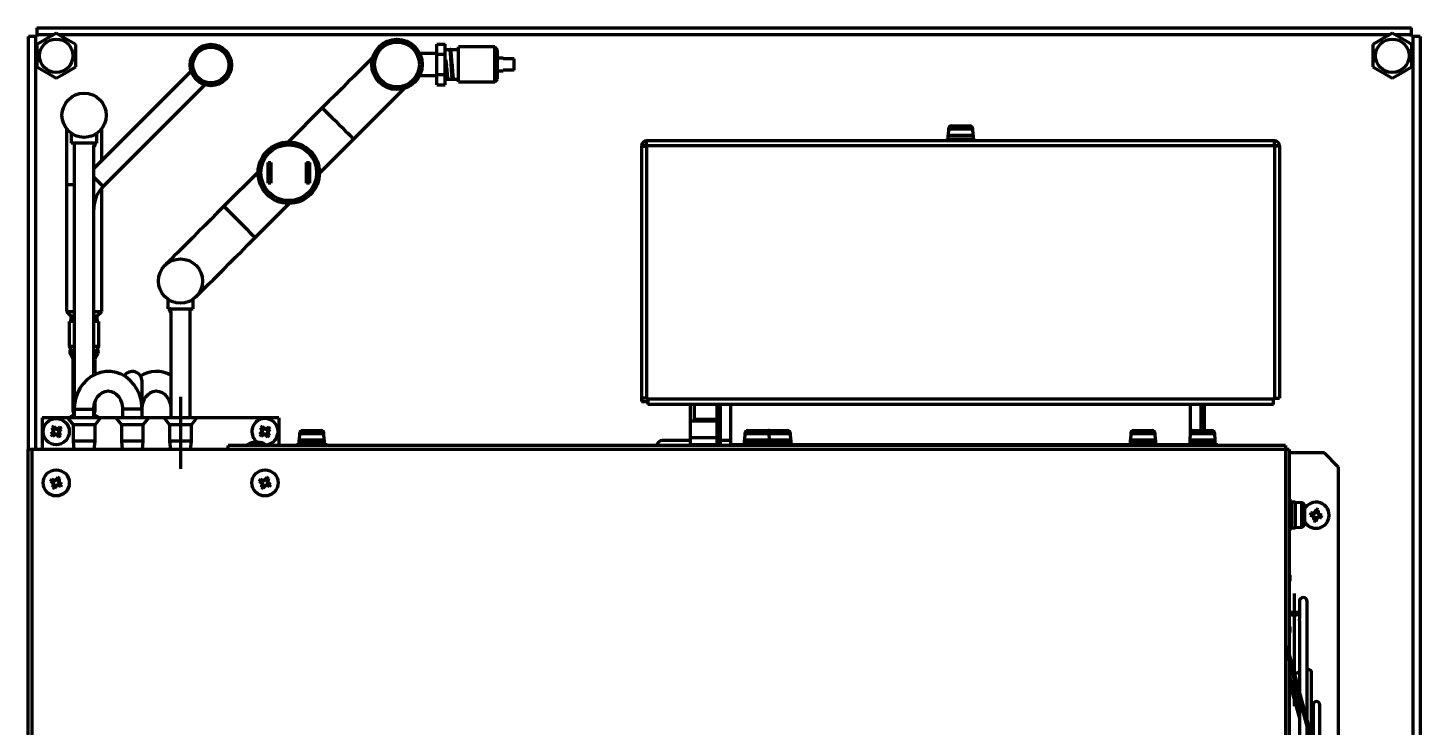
# Model space of a CAD drawing. Header units: millimetres. Extents: x 0 to 31017, y 0 to 21335.
# Drawn here: x 13554 to 13604, y 19364 to 19389.1 of the extents above; entities that cross this region are included whole.
import ezdxf

# ---------------------------------------------------------------- set-up
doc = ezdxf.new("R2010")
doc.units = ezdxf.units.MM

# ---------------------------------------------------------------- blocks, each defined once
blk = doc.blocks.new('3F機組圖彩色')
at = {"color": 251, "linetype": 'Continuous', "lineweight": 200, "true_color": 0x636466}
for p, q in [((95422.649, -28132.565), (95422.649, -28132.815)), ((95422.649, -28132.565), (95472.039, -28132.565)), ((95472.039, -28132.815), (95472.039, -28132.565)), ((95422.344, -28147.705), (95422.344, -28132.87)), ((95422.594, -28132.87), (95422.344, -28132.87)), ((95422.649, -28132.87), (95422.594, -28132.87)), ((95422.594, -28132.87), (95422.594, -28147.705)), ((95422.644, -28133.16), (95422.644, -28133.969)), ((95422.649, -28132.815), (95422.649, -28132.87)), ((95423.243, -28132.815), (95422.649, -28132.815)), ((95471.243, -28132.815), (95423.445, -28132.815)), ((95424.044, -28133.969), (95424.044, -28133.16)), ((95437.02, -28133.511), (95437.02, -28133.145)), ((95437.02, -28133.145), (95437.32, -28133.145)), ((95437.32, -28133.511), (95437.32, -28133.145)), ((95439.1, -28133.248), (95437.8, -28133.248)), ((95437.8, -28134.508), (95437.8, -28133.248)), ((95439.2, -28133.348), (95439.1, -28133.248)), ((95439.1, -28134.508), (95439.1, -28133.248)), ((95470.644, -28133.16), (95470.644, -28133.969)), ((95472.039, -28132.815), (95471.445, -28132.815)), ((95472.039, -28132.87), (95472.039, -28132.815)), ((95472.094, -28132.87), (95472.039, -28132.87)), ((95472.044, -28133.969), (95472.044, -28133.16)), ((95472.344, -28132.87), (95472.094, -28132.87)), ((95472.094, -28262.26), (95472.094, -28132.87)), ((95472.344, -28132.87), (95472.344, -28262.26)), ((95437.02, -28133.481), (95436.399, -28133.481)), ((95437.02, -28134.245), (95437.02, -28133.511)), ((95437.02, -28133.511), (95437.32, -28133.511)), ((95437.484, -28133.353), (95437.32, -28133.353)), ((95437.32, -28134.245), (95437.32, -28133.511)), ((95437.324, -28133.716), (95437.354, -28133.712)), ((95437.486, -28133.354), (95437.484, -28133.354)), ((95437.684, -28133.353), (95437.514, -28133.353)), ((95437.684, -28133.349), (95437.714, -28133.343)), ((95437.684, -28133.353), (95437.684, -28133.349)), ((95437.714, -28133.353), (95437.7, -28133.353)), ((95437.714, -28133.343), (95437.714, -28133.353)), ((95437.8, -28133.353), (95437.714, -28133.353)), ((95439.2, -28134.408), (95439.2, -28133.348)), ((95439.4, -28133.653), (95439.2, -28133.653)), ((95439.4, -28133.676), (95439.4, -28133.653)), ((95439.8, -28133.676), (95439.4, -28133.676)), ((95439.8, -28134.079), (95439.8, -28133.676)), ((95428.189, -28134.115), (95424.694, -28137.61)), ((95437.02, -28134.245), (95437.32, -28134.245)), ((95437.02, -28134.611), (95437.02, -28134.245)), ((95437.32, -28134.611), (95437.32, -28134.245)), ((95437.364, -28133.877), (95437.364, -28133.877)), ((95437.364, -28133.877), (95437.366, -28133.912)), ((95437.534, -28133.879), (95437.532, -28133.839)), ((95439.2, -28134.103), (95439.4, -28134.103)), ((95439.8, -28134.079), (95439.4, -28134.079)), ((95439.4, -28134.079), (95439.4, -28134.103)), ((95425.03, -28138.263), (95428.683, -28134.61)), ((95436.399, -28134.274), (95437.02, -28134.274)), ((95437.02, -28134.611), (95437.32, -28134.611)), ((95437.32, -28134.403), (95437.384, -28134.403)), ((95437.414, -28134.403), (95437.584, -28134.403)), ((95437.614, -28134.403), (95437.8, -28134.403)), ((95437.8, -28134.508), (95439.1, -28134.508)), ((95439.1, -28134.508), (95439.2, -28134.408)), ((95432.903, -28135.438), (95431.677, -28136.664)), ((95423.709, -28136.181), (95423.709, -28138.205)), ((95424.979, -28137.325), (95424.979, -28136.181)), ((95455.395, -28136.189), (95455.384, -28136.415)), ((95455.395, -28136.189), (95456.272, -28136.189)), ((95455.505, -28136.085), (95456.162, -28136.085)), ((95456.284, -28136.415), (95456.272, -28136.189)), ((95423.884, -28136.352), (95423.884, -28136.705)), ((95424.804, -28136.705), (95423.884, -28136.705)), ((95423.994, -28136.705), (95423.994, -28146.255)), ((95424.804, -28136.705), (95424.804, -28136.353)), ((95432.799, -28137.787), (95434.026, -28136.561)), ((95467.114, -28136.625), (95444.554, -28136.625)), ((95444.554, -28136.805), (95444.554, -28136.625)), ((95455.334, -28136.545), (95455.334, -28136.625)), ((95455.334, -28136.545), (95456.334, -28136.545)), ((95455.374, -28136.415), (95455.374, -28136.545)), ((95455.374, -28136.415), (95456.294, -28136.415)), ((95456.294, -28136.545), (95456.294, -28136.415)), ((95456.334, -28136.625), (95456.334, -28136.545)), ((95467.114, -28136.805), (95467.114, -28136.625)), ((95424.694, -28145.036), (95424.694, -28136.805)), ((95444.374, -28136.785), (95444.374, -28145.985)), ((95444.554, -28136.785), (95444.374, -28136.785)), ((95444.554, -28136.805), (95444.554, -28145.865)), ((95467.114, -28136.805), (95444.554, -28136.805)), ((95467.114, -28136.785), (95467.134, -28136.785)), ((95467.114, -28136.805), (95467.114, -28145.865)), ((95467.134, -28136.785), (95467.134, -28136.805)), ((95467.294, -28136.805), (95467.134, -28136.805)), ((95467.134, -28136.805), (95467.134, -28136.806)), ((95467.294, -28136.805), (95467.294, -28136.822)), ((95467.294, -28136.822), (95467.294, -28145.865)), ((95430.594, -28137.747), (95429.368, -28138.973)), ((95430.957, -28137.394), (95431.057, -28137.394)), ((95430.957, -28137.494), (95430.957, -28137.394)), ((95431.057, -28137.494), (95430.957, -28137.494)), ((95430.957, -28138.04), (95430.957, -28137.494)), ((95431.057, -28137.394), (95431.057, -28137.494)), ((95431.057, -28137.494), (95431.057, -28138.04)), ((95432.337, -28137.394), (95432.437, -28137.394)), ((95432.337, -28137.494), (95432.337, -28137.394)), ((95432.437, -28137.494), (95432.337, -28137.494)), ((95432.337, -28138.04), (95432.337, -28137.494)), ((95432.437, -28137.394), (95432.437, -28137.494)), ((95432.437, -28137.494), (95432.437, -28138.04)), ((95423.709, -28138.205), (95423.709, -28142.746)), ((95423.994, -28138.205), (95423.709, -28138.205)), ((95430.957, -28138.14), (95430.957, -28138.04)), ((95430.957, -28138.04), (95431.057, -28138.04)), ((95431.057, -28138.14), (95430.957, -28138.14)), ((95431.057, -28138.04), (95431.057, -28138.14)), ((95432.337, -28138.04), (95432.437, -28138.04)), ((95432.337, -28138.14), (95432.337, -28138.04)), ((95432.437, -28138.14), (95432.337, -28138.14)), ((95432.437, -28138.04), (95432.437, -28138.14)), ((95424.979, -28142.746), (95424.979, -28138.318)), ((95430.49, -28140.096), (95431.717, -28138.87)), ((95423.709, -28142.746), (95423.867, -28142.905)), ((95423.709, -28142.746), (95423.994, -28142.746)), ((95424.694, -28142.746), (95424.979, -28142.746)), ((95424.82, -28142.905), (95424.979, -28142.746)), ((95427.348, -28142.303), (95427.348, -28142.656)), ((95427.348, -28142.656), (95428.268, -28142.656)), ((95428.158, -28146.565), (95428.158, -28142.656)), ((95428.268, -28142.656), (95428.268, -28142.304)), ((95423.809, -28143.105), (95423.809, -28144.011)), ((95423.994, -28143.105), (95423.809, -28143.105)), ((95423.867, -28142.905), (95423.867, -28143.105)), ((95423.867, -28142.905), (95423.994, -28142.905)), ((95424.694, -28142.905), (95424.82, -28142.905)), ((95424.879, -28143.105), (95424.694, -28143.105)), ((95424.82, -28143.105), (95424.82, -28142.905)), ((95424.879, -28144.011), (95424.879, -28143.105)), ((95427.458, -28142.756), (95427.458, -28146.565)), ((95423.994, -28144.011), (95423.809, -28144.011)), ((95423.846, -28144.157), (95423.97, -28144.157)), ((95423.97, -28144.157), (95423.994, -28144.159)), ((95424.879, -28144.011), (95424.694, -28144.011)), ((95424.694, -28144.159), (95424.718, -28144.157)), ((95424.718, -28144.157), (95424.841, -28144.157)), ((95423.843, -28144.263), (95423.929, -28144.412)), ((95423.967, -28144.263), (95423.843, -28144.263)), ((95423.944, -28144.465), (95423.944, -28144.468)), ((95423.944, -28144.484), (95423.944, -28145.484)), ((95423.994, -28144.256), (95423.967, -28144.263)), ((95424.721, -28144.263), (95424.694, -28144.256)), ((95424.845, -28144.263), (95424.721, -28144.263)), ((95424.743, -28144.465), (95424.743, -28144.468)), ((95424.744, -28145.001), (95424.744, -28144.484)), ((95424.758, -28144.412), (95424.845, -28144.263)), ((95423.944, -28145.484), (95423.944, -28146.304)), ((95423.944, -28145.484), (95423.994, -28145.484)), ((95426.426, -28146.255), (95426.426, -28145.255)), ((95424.744, -28146.304), (95424.744, -28145.986)), ((95427.808, -28145.816), (95427.808, -28148.406)), ((95427.808, -28145.816), (95427.808, -28148.406)), ((95427.808, -28145.816), (95427.808, -28148.406)), ((95444.374, -28145.985), (95444.594, -28145.985)), ((95444.554, -28145.865), (95444.375, -28145.865)), ((95444.594, -28145.865), (95444.554, -28145.865)), ((95444.594, -28145.905), (95444.594, -28145.865)), ((95444.594, -28145.905), (95444.594, -28146.085)), ((95467.074, -28145.905), (95444.594, -28145.905)), ((95467.074, -28146.085), (95444.594, -28146.085)), ((95446.124, -28146.085), (95446.124, -28146.685)), ((95446.274, -28146.685), (95446.274, -28146.085)), ((95447.084, -28147.565), (95447.084, -28146.085)), ((95447.204, -28147.565), (95447.204, -28146.085)), ((95447.584, -28147.545), (95447.584, -28146.085)), ((95464.084, -28146.085), (95464.084, -28147.164)), ((95464.464, -28146.085), (95464.464, -28147.025)), ((95464.584, -28146.085), (95464.584, -28147.025)), ((95467.114, -28145.865), (95467.074, -28145.865)), ((95467.074, -28145.865), (95467.074, -28145.905)), ((95467.074, -28146.085), (95467.074, -28145.905)), ((95467.114, -28145.865), (95467.294, -28145.865)), ((95423.754, -28146.565), (95422.844, -28146.565)), ((95422.844, -28146.565), (95422.844, -28147.705)), ((95423.754, -28146.565), (95423.951, -28146.816)), ((95424.933, -28146.565), (95423.754, -28146.565)), ((95423.994, -28146.505), (95423.917, -28146.505)), ((95423.944, -28146.304), (95423.994, -28146.505)), ((95423.994, -28146.304), (95423.944, -28146.304)), ((95423.994, -28146.255), (95423.994, -28146.565)), ((95423.994, -28146.255), (95424.694, -28146.255)), ((95424.694, -28146.565), (95424.694, -28146.255)), ((95424.694, -28146.505), (95424.744, -28146.304)), ((95424.744, -28146.304), (95424.694, -28146.304)), ((95424.774, -28146.505), (95424.694, -28146.505)), ((95424.737, -28146.816), (95424.933, -28146.565)), ((95424.737, -28146.816), (95424.933, -28146.565)), ((95424.737, -28146.816), (95424.933, -28146.565)), ((95424.737, -28146.816), (95424.933, -28146.565)), ((95424.737, -28146.816), (95424.933, -28146.565)), ((95424.737, -28146.816), (95424.933, -28146.565)), ((95424.737, -28146.816), (95424.933, -28146.565)), ((95424.737, -28146.816), (95424.933, -28146.565)), ((95424.737, -28146.816), (95424.933, -28146.565)), ((95424.737, -28146.816), (95424.933, -28146.565)), ((95424.737, -28146.816), (95424.933, -28146.565)), ((95424.737, -28146.816), (95424.933, -28146.565)), ((95424.737, -28146.816), (95424.933, -28146.565)), ((95424.737, -28146.816), (95424.934, -28146.565)), ((95424.737, -28146.816), (95424.933, -28146.565)), ((95424.737, -28146.816), (95424.933, -28146.565)), ((95424.737, -28146.816), (95424.933, -28146.565)), ((95424.737, -28146.816), (95424.933, -28146.565)), ((95424.737, -28146.816), (95424.933, -28146.565)), ((95424.737, -28146.816), (95424.933, -28146.565)), ((95424.737, -28146.816), (95424.933, -28146.565)), ((95424.737, -28146.816), (95424.933, -28146.565)), ((95424.737, -28146.816), (95424.934, -28146.565)), ((95424.737, -28146.816), (95424.934, -28146.565)), ((95424.737, -28146.816), (95424.934, -28146.565)), ((95424.737, -28146.816), (95424.934, -28146.565)), ((95424.737, -28146.816), (95424.934, -28146.565)), ((95424.737, -28146.816), (95424.934, -28146.565)), ((95425.486, -28146.565), (95424.934, -28146.565)), ((95425.486, -28146.565), (95425.683, -28146.816)), ((95426.665, -28146.565), (95425.486, -28146.565)), ((95425.726, -28146.255), (95425.726, -28146.565)), ((95425.726, -28146.255), (95425.726, -28146.565)), ((95426.426, -28146.255), (95425.726, -28146.255)), ((95426.426, -28146.565), (95426.426, -28146.255)), ((95426.469, -28146.816), (95426.665, -28146.565)), ((95426.469, -28146.816), (95426.666, -28146.565)), ((95426.469, -28146.816), (95426.665, -28146.565)), ((95426.469, -28146.816), (95426.665, -28146.565)), ((95426.469, -28146.816), (95426.665, -28146.565)), ((95426.469, -28146.816), (95426.665, -28146.565)), ((95426.469, -28146.816), (95426.666, -28146.565)), ((95426.469, -28146.816), (95426.665, -28146.565)), ((95426.469, -28146.816), (95426.665, -28146.565)), ((95426.469, -28146.816), (95426.665, -28146.565)), ((95426.469, -28146.816), (95426.666, -28146.565)), ((95426.469, -28146.816), (95426.666, -28146.565)), ((95426.469, -28146.816), (95426.665, -28146.565)), ((95426.469, -28146.816), (95426.665, -28146.565)), ((95427.218, -28146.565), (95426.666, -28146.565)), ((95427.218, -28146.565), (95427.415, -28146.816)), ((95428.397, -28146.565), (95427.218, -28146.565)), ((95428.158, -28146.565), (95428.158, -28146.255)), ((95428.201, -28146.816), (95428.398, -28146.565)), ((95428.201, -28146.816), (95428.398, -28146.565)), ((95428.201, -28146.816), (95428.398, -28146.565)), ((95428.201, -28146.816), (95428.398, -28146.565)), ((95428.201, -28146.816), (95428.397, -28146.565)), ((95428.201, -28146.816), (95428.397, -28146.565)), ((95428.201, -28146.816), (95428.397, -28146.565)), ((95428.201, -28146.816), (95428.397, -28146.565)), ((95428.201, -28146.816), (95428.397, -28146.565)), ((95428.201, -28146.816), (95428.397, -28146.565)), ((95428.201, -28146.816), (95428.397, -28146.565)), ((95428.201, -28146.816), (95428.397, -28146.565)), ((95428.201, -28146.816), (95428.397, -28146.565)), ((95428.201, -28146.816), (95428.397, -28146.565)), ((95428.201, -28146.816), (95428.398, -28146.565)), ((95428.201, -28146.816), (95428.398, -28146.565)), ((95428.201, -28146.816), (95428.397, -28146.565)), ((95428.201, -28146.816), (95428.397, -28146.565)), ((95428.201, -28146.816), (95428.397, -28146.565)), ((95428.201, -28146.816), (95428.397, -28146.565)), ((95428.201, -28146.816), (95428.398, -28146.565)), ((95428.201, -28146.816), (95428.398, -28146.565)), ((95428.201, -28146.816), (95428.397, -28146.565)), ((95428.201, -28146.816), (95428.397, -28146.565)), ((95428.201, -28146.816), (95428.397, -28146.565)), ((95428.201, -28146.816), (95428.397, -28146.565)), ((95428.201, -28146.816), (95428.397, -28146.565)), ((95428.201, -28146.816), (95428.397, -28146.565)), ((95431.344, -28146.565), (95428.398, -28146.565)), ((95431.344, -28146.565), (95431.344, -28147.565)), ((95447.084, -28146.685), (95446.124, -28146.685)), ((95446.124, -28146.685), (95446.124, -28147.285)), ((95447.084, -28146.635), (95446.274, -28146.635)), ((95423.184, -28147.158), (95423.153, -28147.155)), ((95423.212, -28146.934), (95423.181, -28146.93)), ((95423.211, -28147.138), (95423.184, -28147.158)), ((95423.184, -28147.158), (95423.213, -28147.196)), ((95423.211, -28147.138), (95423.196, -28147.119)), ((95423.213, -28147.196), (95423.209, -28147.227)), ((95423.25, -28146.905), (95423.212, -28146.934)), ((95423.212, -28146.934), (95423.233, -28146.961)), ((95423.213, -28147.196), (95423.24, -28147.175)), ((95423.233, -28146.961), (95423.214, -28146.975)), ((95423.24, -28147.175), (95423.255, -28147.194)), ((95423.25, -28146.905), (95423.254, -28146.874)), ((95423.27, -28146.932), (95423.25, -28146.905)), ((95423.27, -28146.932), (95423.289, -28146.917)), ((95423.417, -28147.198), (95423.398, -28147.212)), ((95423.417, -28147.198), (95423.438, -28147.224)), ((95423.448, -28146.954), (95423.433, -28146.935)), ((95423.438, -28147.224), (95423.434, -28147.255)), ((95423.438, -28147.224), (95423.475, -28147.195)), ((95423.474, -28146.933), (95423.448, -28146.954)), ((95423.454, -28147.168), (95423.473, -28147.154)), ((95423.475, -28147.195), (95423.454, -28147.168)), ((95423.474, -28146.933), (95423.478, -28146.902)), ((95423.503, -28146.971), (95423.474, -28146.933)), ((95423.475, -28147.195), (95423.506, -28147.199)), ((95423.477, -28146.991), (95423.503, -28146.971)), ((95423.477, -28146.991), (95423.491, -28147.01)), ((95423.503, -28146.971), (95423.535, -28146.975)), ((95423.951, -28146.816), (95423.951, -28147.406)), ((95424.737, -28146.816), (95423.951, -28146.816)), ((95424.737, -28147.406), (95424.737, -28146.816)), ((95424.737, -28147.406), (95424.737, -28146.816)), ((95424.737, -28147.406), (95424.737, -28146.816)), ((95424.737, -28147.406), (95424.737, -28146.816)), ((95424.737, -28147.406), (95424.737, -28146.816)), ((95424.737, -28147.406), (95424.737, -28146.816)), ((95424.737, -28147.406), (95424.737, -28146.816)), ((95424.737, -28147.406), (95424.737, -28146.816)), ((95424.737, -28147.406), (95424.737, -28146.816)), ((95424.737, -28147.406), (95424.737, -28146.816)), ((95424.737, -28147.406), (95424.737, -28146.816)), ((95424.737, -28147.406), (95424.737, -28146.816)), ((95424.737, -28147.406), (95424.737, -28146.816)), ((95424.737, -28147.406), (95424.737, -28146.816)), ((95424.737, -28147.406), (95424.737, -28146.816)), ((95424.737, -28147.406), (95424.737, -28146.816)), ((95424.737, -28147.406), (95424.737, -28146.816)), ((95424.737, -28147.406), (95424.737, -28146.816)), ((95424.737, -28147.406), (95424.737, -28146.816)), ((95424.737, -28147.406), (95424.737, -28146.816)), ((95424.737, -28147.406), (95424.737, -28146.816)), ((95424.737, -28147.406), (95424.737, -28146.816)), ((95424.737, -28147.406), (95424.737, -28146.816)), ((95424.737, -28147.406), (95424.737, -28146.816)), ((95424.737, -28147.406), (95424.737, -28146.816)), ((95424.737, -28147.406), (95424.737, -28146.816)), ((95424.737, -28147.406), (95424.737, -28146.816)), ((95424.737, -28147.406), (95424.737, -28146.816)), ((95424.737, -28146.816), (95424.737, -28146.816)), ((95424.737, -28146.816), (95424.737, -28146.816)), ((95424.737, -28146.816), (95424.737, -28146.816)), ((95424.737, -28146.816), (95424.737, -28146.816)), ((95424.737, -28146.816), (95424.737, -28146.816)), ((95424.737, -28146.816), (95424.737, -28146.816)), ((95424.737, -28146.816), (95424.737, -28146.816)), ((95424.737, -28146.816), (95424.737, -28146.816)), ((95424.737, -28146.816), (95424.737, -28146.816)), ((95424.737, -28146.816), (95424.737, -28146.816)), ((95425.683, -28146.816), (95425.683, -28147.406)), ((95426.469, -28146.816), (95425.683, -28146.816)), ((95426.469, -28147.406), (95426.469, -28146.816)), ((95426.469, -28147.406), (95426.469, -28146.816)), ((95426.469, -28147.406), (95426.469, -28146.816)), ((95426.469, -28147.406), (95426.469, -28146.816)), ((95426.469, -28147.406), (95426.469, -28146.816)), ((95426.469, -28147.406), (95426.469, -28146.816)), ((95426.469, -28147.406), (95426.469, -28146.816)), ((95426.469, -28147.406), (95426.469, -28146.816)), ((95426.469, -28147.406), (95426.469, -28146.816)), ((95426.469, -28147.406), (95426.469, -28146.816)), ((95426.469, -28147.406), (95426.469, -28146.816)), ((95426.469, -28147.406), (95426.469, -28146.816)), ((95426.469, -28147.406), (95426.469, -28146.816)), ((95426.469, -28147.406), (95426.469, -28146.816)), ((95426.469, -28146.816), (95426.469, -28146.816)), ((95426.469, -28146.816), (95426.469, -28146.816)), ((95426.469, -28146.816), (95426.469, -28146.816)), ((95426.469, -28146.816), (95426.469, -28146.816)), ((95426.469, -28146.816), (95426.469, -28146.816)), ((95426.469, -28146.816), (95426.469, -28146.816)), ((95426.469, -28146.816), (95426.469, -28146.816)), ((95426.469, -28146.816), (95426.469, -28146.816)), ((95426.469, -28146.816), (95426.469, -28146.816)), ((95427.415, -28146.816), (95427.415, -28147.406)), ((95428.201, -28146.816), (95427.415, -28146.816)), ((95428.201, -28147.406), (95428.201, -28146.816)), ((95428.201, -28147.406), (95428.201, -28146.816)), ((95428.201, -28147.406), (95428.201, -28146.816)), ((95428.201, -28147.406), (95428.201, -28146.816)), ((95428.201, -28147.406), (95428.201, -28146.816)), ((95428.201, -28147.406), (95428.201, -28146.816)), ((95428.201, -28147.406), (95428.201, -28146.816)), ((95428.201, -28147.406), (95428.201, -28146.816)), ((95428.201, -28147.406), (95428.201, -28146.816)), ((95428.201, -28147.406), (95428.201, -28146.816)), ((95428.201, -28147.406), (95428.201, -28146.816)), ((95428.201, -28147.406), (95428.201, -28146.816)), ((95428.201, -28147.406), (95428.201, -28146.816)), ((95428.201, -28147.406), (95428.201, -28146.816)), ((95428.201, -28147.406), (95428.201, -28146.816)), ((95428.201, -28147.406), (95428.201, -28146.816)), ((95428.201, -28147.406), (95428.201, -28146.816)), ((95428.201, -28147.406), (95428.201, -28146.816)), ((95428.201, -28147.406), (95428.201, -28146.816)), ((95428.201, -28147.406), (95428.201, -28146.816)), ((95428.201, -28147.406), (95428.201, -28146.816)), ((95428.201, -28147.406), (95428.201, -28146.816)), ((95428.201, -28147.406), (95428.201, -28146.816)), ((95428.201, -28147.406), (95428.201, -28146.816)), ((95428.201, -28147.406), (95428.201, -28146.816)), ((95428.201, -28147.406), (95428.201, -28146.816)), ((95428.201, -28147.406), (95428.201, -28146.816)), ((95428.201, -28147.406), (95428.201, -28146.816)), ((95428.201, -28146.816), (95428.201, -28146.816)), ((95428.201, -28146.816), (95428.201, -28146.816)), ((95428.201, -28146.816), (95428.201, -28146.816)), ((95428.201, -28146.816), (95428.201, -28146.816)), ((95428.201, -28146.816), (95428.201, -28146.816)), ((95428.201, -28146.816), (95428.201, -28146.816)), ((95430.684, -28147.158), (95430.653, -28147.155)), ((95430.712, -28146.934), (95430.681, -28146.93)), ((95430.711, -28147.138), (95430.684, -28147.158)), ((95430.684, -28147.158), (95430.713, -28147.196)), ((95430.711, -28147.138), (95430.696, -28147.119)), ((95430.713, -28147.196), (95430.709, -28147.227)), ((95430.75, -28146.905), (95430.712, -28146.934)), ((95430.712, -28146.934), (95430.733, -28146.961)), ((95430.713, -28147.196), (95430.74, -28147.175)), ((95430.733, -28146.961), (95430.714, -28146.975)), ((95430.74, -28147.175), (95430.755, -28147.194)), ((95430.75, -28146.905), (95430.754, -28146.874)), ((95430.77, -28146.932), (95430.75, -28146.905)), ((95430.77, -28146.932), (95430.789, -28146.917)), ((95430.917, -28147.198), (95430.898, -28147.212)), ((95430.917, -28147.198), (95430.938, -28147.224)), ((95430.948, -28146.954), (95430.933, -28146.935)), ((95430.938, -28147.224), (95430.934, -28147.255)), ((95430.938, -28147.224), (95430.975, -28147.195)), ((95430.974, -28146.933), (95430.948, -28146.954)), ((95430.954, -28147.168), (95430.973, -28147.154)), ((95430.975, -28147.195), (95430.954, -28147.168)), ((95430.974, -28146.933), (95430.978, -28146.902)), ((95431.003, -28146.971), (95430.974, -28146.933)), ((95430.975, -28147.195), (95431.006, -28147.199)), ((95430.977, -28146.991), (95431.003, -28146.971)), ((95430.977, -28146.991), (95430.991, -28147.01)), ((95431.003, -28146.971), (95431.035, -28146.975)), ((95432.085, -28147.129), (95432.074, -28147.355)), ((95432.085, -28147.129), (95432.88, -28147.129)), ((95432.195, -28147.025), (95432.791, -28147.025)), ((95432.791, -28147.025), (95432.852, -28147.025)), ((95432.88, -28147.129), (95432.962, -28147.129)), ((95432.974, -28147.355), (95432.962, -28147.129)), ((95448.085, -28147.129), (95448.074, -28147.355)), ((95448.085, -28147.129), (95448.88, -28147.129)), ((95448.195, -28147.025), (95448.791, -28147.025)), ((95448.791, -28147.025), (95448.852, -28147.025)), ((95448.88, -28147.129), (95448.962, -28147.129)), ((95448.955, -28147.025), (95449.612, -28147.025)), ((95448.974, -28147.355), (95448.962, -28147.129)), ((95448.962, -28147.129), (95449.722, -28147.129)), ((95449.734, -28147.355), (95449.722, -28147.129)), ((95461.945, -28147.129), (95461.934, -28147.355)), ((95461.945, -28147.129), (95462.822, -28147.129)), ((95462.055, -28147.025), (95462.712, -28147.025)), ((95462.834, -28147.355), (95462.822, -28147.129)), ((95464.085, -28147.129), (95464.074, -28147.355)), ((95464.085, -28147.129), (95464.88, -28147.129)), ((95464.195, -28147.025), (95464.791, -28147.025)), ((95464.791, -28147.025), (95464.852, -28147.025)), ((95464.88, -28147.129), (95464.962, -28147.129)), ((95464.974, -28147.355), (95464.962, -28147.129)), ((95422.324, -28147.705), (95422.324, -28258.405)), ((95422.464, -28147.705), (95422.324, -28147.705)), ((95429.524, -28147.705), (95422.464, -28147.705)), ((95422.464, -28147.705), (95422.464, -28258.405)), ((95423.951, -28147.406), (95423.979, -28147.705)), ((95424.737, -28147.406), (95423.951, -28147.406)), ((95424.708, -28147.705), (95424.737, -28147.406)), ((95424.708, -28147.705), (95424.737, -28147.406)), ((95424.708, -28147.705), (95424.737, -28147.406)), ((95424.708, -28147.705), (95424.737, -28147.406)), ((95424.708, -28147.705), (95424.737, -28147.406)), ((95424.708, -28147.705), (95424.737, -28147.406)), ((95424.708, -28147.705), (95424.737, -28147.406)), ((95424.709, -28147.705), (95424.737, -28147.406)), ((95424.709, -28147.705), (95424.737, -28147.406)), ((95424.709, -28147.705), (95424.737, -28147.406)), ((95424.709, -28147.705), (95424.737, -28147.406)), ((95424.709, -28147.705), (95424.737, -28147.406)), ((95424.709, -28147.705), (95424.737, -28147.406)), ((95424.709, -28147.705), (95424.737, -28147.406)), ((95424.709, -28147.705), (95424.737, -28147.406)), ((95424.709, -28147.705), (95424.737, -28147.406)), ((95424.709, -28147.705), (95424.737, -28147.406)), ((95424.709, -28147.705), (95424.737, -28147.406)), ((95424.709, -28147.705), (95424.737, -28147.406)), ((95424.709, -28147.705), (95424.737, -28147.406)), ((95424.709, -28147.705), (95424.737, -28147.406)), ((95424.709, -28147.705), (95424.737, -28147.406)), ((95424.709, -28147.705), (95424.737, -28147.406)), ((95424.709, -28147.705), (95424.737, -28147.406)), ((95424.709, -28147.705), (95424.737, -28147.406)), ((95424.709, -28147.705), (95424.737, -28147.406)), ((95424.709, -28147.705), (95424.737, -28147.406)), ((95424.709, -28147.705), (95424.737, -28147.406)), ((95424.737, -28147.406), (95424.737, -28147.406)), ((95424.737, -28147.406), (95424.737, -28147.406)), ((95424.737, -28147.406), (95424.737, -28147.406)), ((95424.737, -28147.406), (95424.737, -28147.406)), ((95424.737, -28147.406), (95424.737, -28147.406)), ((95424.737, -28147.406), (95424.737, -28147.406)), ((95424.737, -28147.406), (95424.737, -28147.406)), ((95424.737, -28147.406), (95424.737, -28147.406)), ((95424.737, -28147.406), (95424.737, -28147.406)), ((95424.737, -28147.406), (95424.737, -28147.406)), ((95425.683, -28147.406), (95425.711, -28147.705)), ((95426.469, -28147.406), (95425.683, -28147.406)), ((95426.44, -28147.705), (95426.469, -28147.406)), ((95426.44, -28147.705), (95426.469, -28147.406)), ((95426.44, -28147.705), (95426.469, -28147.406)), ((95426.441, -28147.705), (95426.469, -28147.406)), ((95426.441, -28147.705), (95426.469, -28147.406)), ((95426.441, -28147.705), (95426.469, -28147.406)), ((95426.441, -28147.705), (95426.469, -28147.406)), ((95426.441, -28147.705), (95426.469, -28147.406)), ((95426.441, -28147.705), (95426.469, -28147.406)), ((95426.441, -28147.705), (95426.469, -28147.406)), ((95426.441, -28147.705), (95426.469, -28147.406)), ((95426.441, -28147.705), (95426.469, -28147.406)), ((95426.441, -28147.705), (95426.469, -28147.406)), ((95426.441, -28147.705), (95426.469, -28147.406)), ((95426.469, -28147.406), (95426.469, -28147.406)), ((95426.469, -28147.406), (95426.469, -28147.406)), ((95426.469, -28147.406), (95426.469, -28147.406)), ((95426.469, -28147.406), (95426.469, -28147.406)), ((95426.469, -28147.406), (95426.469, -28147.406)), ((95426.469, -28147.406), (95426.469, -28147.406)), ((95426.469, -28147.406), (95426.469, -28147.406)), ((95426.469, -28147.406), (95426.469, -28147.406)), ((95426.469, -28147.406), (95426.469, -28147.406)), ((95427.415, -28147.406), (95427.443, -28147.705)), ((95428.201, -28147.406), (95427.415, -28147.406)), ((95428.172, -28147.705), (95428.201, -28147.406)), ((95428.172, -28147.705), (95428.201, -28147.406)), ((95428.172, -28147.705), (95428.201, -28147.406)), ((95428.173, -28147.705), (95428.201, -28147.406)), ((95428.173, -28147.705), (95428.201, -28147.406)), ((95428.173, -28147.705), (95428.201, -28147.406)), ((95428.173, -28147.705), (95428.201, -28147.406)), ((95428.173, -28147.705), (95428.201, -28147.406)), ((95428.173, -28147.705), (95428.201, -28147.406)), ((95428.173, -28147.705), (95428.201, -28147.406)), ((95428.173, -28147.705), (95428.201, -28147.406)), ((95428.173, -28147.705), (95428.201, -28147.406)), ((95428.173, -28147.705), (95428.201, -28147.406)), ((95428.173, -28147.705), (95428.201, -28147.406)), ((95428.173, -28147.705), (95428.201, -28147.406)), ((95428.173, -28147.705), (95428.201, -28147.406)), ((95428.173, -28147.705), (95428.201, -28147.406)), ((95428.173, -28147.705), (95428.201, -28147.406)), ((95428.173, -28147.705), (95428.201, -28147.406)), ((95428.173, -28147.705), (95428.201, -28147.406)), ((95428.173, -28147.705), (95428.201, -28147.406)), ((95428.173, -28147.705), (95428.201, -28147.406)), ((95428.173, -28147.705), (95428.201, -28147.406)), ((95428.173, -28147.705), (95428.201, -28147.406)), ((95428.173, -28147.705), (95428.201, -28147.406)), ((95428.173, -28147.705), (95428.201, -28147.406)), ((95428.173, -28147.705), (95428.201, -28147.406)), ((95428.173, -28147.705), (95428.201, -28147.406)), ((95428.201, -28147.406), (95428.201, -28147.406)), ((95428.201, -28147.406), (95428.201, -28147.406)), ((95428.201, -28147.406), (95428.201, -28147.406)), ((95428.201, -28147.406), (95428.201, -28147.406)), ((95428.201, -28147.406), (95428.201, -28147.406)), ((95428.201, -28147.406), (95428.201, -28147.406)), ((95429.524, -28147.705), (95429.524, -28147.565)), ((95467.504, -28147.565), (95429.524, -28147.565)), ((95467.504, -28147.705), (95429.524, -28147.705)), ((95430.39, -28147.458), (95430.39, -28147.455)), ((95430.575, -28147.471), (95430.577, -28147.455)), ((95430.606, -28147.453), (95430.604, -28147.472)), ((95430.604, -28147.472), (95430.606, -28147.455)), ((95432.024, -28147.485), (95432.024, -28147.565)), ((95432.024, -28147.485), (95432.93, -28147.485)), ((95432.064, -28147.355), (95432.064, -28147.485)), ((95432.064, -28147.355), (95432.898, -28147.355)), ((95432.898, -28147.355), (95432.984, -28147.355)), ((95432.93, -28147.485), (95433.024, -28147.485)), ((95432.984, -28147.485), (95432.984, -28147.355)), ((95433.024, -28147.565), (95433.024, -28147.485)), ((95446.124, -28147.385), (95445.124, -28147.385)), ((95447.084, -28147.285), (95446.124, -28147.285)), ((95446.124, -28147.285), (95446.124, -28147.535)), ((95447.084, -28147.535), (95446.124, -28147.535)), ((95446.124, -28147.535), (95446.124, -28147.565)), ((95447.584, -28147.385), (95447.204, -28147.385)), ((95447.584, -28147.565), (95447.584, -28147.545)), ((95448.024, -28147.545), (95447.584, -28147.545)), ((95448.024, -28147.485), (95448.024, -28147.565)), ((95448.024, -28147.485), (95448.93, -28147.485)), ((95448.064, -28147.355), (95448.064, -28147.485)), ((95448.064, -28147.355), (95448.898, -28147.355)), ((95448.898, -28147.355), (95448.984, -28147.355)), ((95448.93, -28147.485), (95449.024, -28147.485)), ((95448.984, -28147.485), (95448.984, -28147.355)), ((95448.984, -28147.355), (95449.744, -28147.355)), ((95449.024, -28147.565), (95449.024, -28147.485)), ((95449.024, -28147.485), (95449.784, -28147.485)), ((95449.744, -28147.485), (95449.744, -28147.355)), ((95449.784, -28147.565), (95449.784, -28147.485)), ((95461.884, -28147.545), (95449.784, -28147.545)), ((95461.884, -28147.485), (95461.884, -28147.565)), ((95461.884, -28147.485), (95462.884, -28147.485)), ((95461.924, -28147.355), (95461.924, -28147.485)), ((95461.924, -28147.355), (95462.844, -28147.355)), ((95462.844, -28147.485), (95462.844, -28147.355)), ((95462.884, -28147.565), (95462.884, -28147.485)), ((95464.024, -28147.545), (95462.884, -28147.545)), ((95464.024, -28147.485), (95464.024, -28147.565)), ((95464.024, -28147.485), (95464.93, -28147.485)), ((95464.064, -28147.355), (95464.064, -28147.485)), ((95464.064, -28147.355), (95464.898, -28147.355)), ((95464.898, -28147.355), (95464.984, -28147.355)), ((95464.93, -28147.485), (95465.024, -28147.485)), ((95464.984, -28147.485), (95464.984, -28147.355)), ((95465.024, -28147.565), (95465.024, -28147.485)), ((95467.504, -28147.565), (95467.504, -28147.705)), ((95467.644, -28147.705), (95467.504, -28147.705)), ((95467.504, -28147.705), (95467.504, -28258.405)), ((95467.644, -28147.705), (95467.644, -28258.405)), ((95468.904, -28147.825), (95467.644, -28147.825)), ((95469.404, -28148.325), (95468.904, -28147.825)), ((95423.391, -28148.76), (95423.37, -28148.749)), ((95423.407, -28148.73), (95423.391, -28148.76)), ((95423.407, -28148.73), (95423.397, -28148.7)), ((95423.449, -28148.752), (95423.407, -28148.73)), ((95423.434, -28148.782), (95423.449, -28148.752)), ((95423.449, -28148.752), (95423.479, -28148.743)), ((95430.891, -28148.76), (95430.87, -28148.749)), ((95430.907, -28148.73), (95430.891, -28148.76)), ((95430.907, -28148.73), (95430.897, -28148.7)), ((95430.949, -28148.752), (95430.907, -28148.73)), ((95430.934, -28148.782), (95430.949, -28148.752)), ((95430.949, -28148.752), (95430.979, -28148.743)), ((95469.404, -28148.325), (95469.404, -28160.221)), ((95423.169, -28148.841), (95423.139, -28148.851)), ((95423.191, -28148.799), (95423.169, -28148.841)), ((95423.169, -28148.841), (95423.199, -28148.857)), ((95423.191, -28148.799), (95423.182, -28148.769)), ((95423.199, -28148.857), (95423.188, -28148.878)), ((95423.221, -28148.815), (95423.191, -28148.799)), ((95423.238, -28149.057), (95423.208, -28149.067)), ((95423.221, -28148.815), (95423.232, -28148.793)), ((95423.254, -28149.027), (95423.232, -28149.016)), ((95423.254, -28149.027), (95423.238, -28149.057)), ((95423.238, -28149.057), (95423.28, -28149.079)), ((95423.28, -28149.079), (95423.296, -28149.049)), ((95423.28, -28149.079), (95423.29, -28149.109)), ((95423.296, -28149.049), (95423.317, -28149.06)), ((95423.434, -28148.782), (95423.455, -28148.793)), ((95423.466, -28148.994), (95423.455, -28149.016)), ((95423.466, -28148.994), (95423.496, -28149.01)), ((95423.488, -28148.952), (95423.499, -28148.931)), ((95423.518, -28148.968), (95423.488, -28148.952)), ((95423.496, -28149.01), (95423.518, -28148.968)), ((95423.496, -28149.01), (95423.506, -28149.04)), ((95423.518, -28148.968), (95423.548, -28148.958)), ((95430.669, -28148.841), (95430.639, -28148.851)), ((95430.691, -28148.799), (95430.669, -28148.841)), ((95430.669, -28148.841), (95430.699, -28148.857)), ((95430.691, -28148.799), (95430.682, -28148.769)), ((95430.699, -28148.857), (95430.688, -28148.878)), ((95430.721, -28148.815), (95430.691, -28148.799)), ((95430.738, -28149.057), (95430.708, -28149.067)), ((95430.721, -28148.815), (95430.732, -28148.793)), ((95430.754, -28149.027), (95430.732, -28149.016)), ((95430.754, -28149.027), (95430.738, -28149.057)), ((95430.738, -28149.057), (95430.78, -28149.079)), ((95430.78, -28149.079), (95430.796, -28149.049)), ((95430.78, -28149.079), (95430.79, -28149.109)), ((95430.796, -28149.049), (95430.817, -28149.06)), ((95430.934, -28148.782), (95430.955, -28148.793)), ((95430.966, -28148.994), (95430.955, -28149.016)), ((95430.966, -28148.994), (95430.996, -28149.01)), ((95430.988, -28148.952), (95430.999, -28148.931)), ((95431.018, -28148.968), (95430.988, -28148.952)), ((95430.996, -28149.01), (95431.018, -28148.968)), ((95430.996, -28149.01), (95431.006, -28149.04)), ((95431.018, -28148.968), (95431.048, -28148.958)), ((95467.724, -28149.555), (95467.644, -28149.555)), ((95467.724, -28149.555), (95467.724, -28150.103)), ((95467.854, -28149.595), (95467.724, -28149.595)), ((95467.854, -28149.595), (95467.854, -28150.099)), ((95468.079, -28149.616), (95467.854, -28149.605)), ((95468.079, -28149.616), (95468.079, -28150.097)), ((95468.184, -28149.726), (95468.184, -28150.086)), ((95467.724, -28150.103), (95467.724, -28150.555)), ((95467.854, -28150.099), (95467.854, -28150.515)), ((95468.079, -28150.097), (95468.079, -28150.493)), ((95468.184, -28150.086), (95468.184, -28150.383)), ((95468.419, -28150.052), (95468.393, -28150.069)), ((95468.428, -28150.005), (95468.411, -28149.979)), ((95468.428, -28150.005), (95468.419, -28150.052)), ((95468.419, -28150.052), (95468.452, -28150.058)), ((95468.461, -28150.012), (95468.428, -28150.005)), ((95468.452, -28150.058), (95468.447, -28150.082)), ((95468.461, -28150.012), (95468.466, -28149.988)), ((95468.544, -28150.24), (95468.518, -28150.258)), ((95468.551, -28150.207), (95468.527, -28150.202)), ((95468.551, -28150.207), (95468.544, -28150.24)), ((95468.544, -28150.24), (95468.591, -28150.249)), ((95468.61, -28149.913), (95468.586, -28149.908)), ((95468.591, -28150.249), (95468.597, -28150.216)), ((95468.591, -28150.249), (95468.608, -28150.276)), ((95468.597, -28150.216), (95468.621, -28150.221)), ((95468.616, -28149.88), (95468.599, -28149.853)), ((95468.616, -28149.88), (95468.61, -28149.913)), ((95468.663, -28149.889), (95468.616, -28149.88)), ((95468.656, -28149.922), (95468.663, -28149.889)), ((95468.656, -28149.922), (95468.68, -28149.927)), ((95468.663, -28149.889), (95468.689, -28149.872)), ((95468.746, -28150.117), (95468.741, -28150.141)), ((95468.746, -28150.117), (95468.779, -28150.124)), ((95468.755, -28150.071), (95468.76, -28150.047)), ((95468.788, -28150.077), (95468.755, -28150.071)), ((95468.779, -28150.124), (95468.788, -28150.077)), ((95468.779, -28150.124), (95468.797, -28150.15)), ((95468.788, -28150.077), (95468.815, -28150.06)), ((95467.644, -28150.555), (95467.724, -28150.555)), ((95467.724, -28150.515), (95467.854, -28150.515)), ((95467.854, -28150.505), (95468.079, -28150.493)), ((95467.66, -28152.225), (95467.66, -28152.425)), ((95467.824, -28156.922), (95467.824, -28152.877)), ((95468.004, -28153.165), (95468.004, -28153.578)), ((95468.284, -28158.994), (95468.284, -28153.165)), ((95468.024, -28153.763), (95468.024, -28153.599)), ((95467.66, -28154.074), (95467.66, -28154.274)), ((95468.004, -28153.853), (95468.004, -28158.907)), ((95469.289, -28161.153), (95467.571, -28154.752)), ((95469.292, -28161.351), (95467.568, -28155.006)), ((95468.442, -28159.003), (95468.442, -28155.725)), ((95467.644, -28155.795), (95468.004, -28157.136)), ((95467.644, -28156.047), (95468.004, -28157.372)), ((95468.502, -28157.45), (95468.442, -28157.226)), ((95468.502, -28156.875), (95468.502, -28157.436)), ((95468.742, -28196.375), (95468.742, -28156.875)), ((95468.502, -28157.436), (95468.502, -28159.015))]:
    blk.add_line(p, q, dxfattribs=at)
at = {"color": 251, "linetype": 'Continuous', "lineweight": 200, "true_color": 0x636466, "flags": 128}
for points in [[(95423.344, -28132.756), (95423.16, -28132.862), (95422.969, -28132.973), (95422.644, -28133.16)], [(95424.044, -28133.16), (95423.86, -28133.055), (95423.669, -28132.944), (95423.344, -28132.756)], [(95471.344, -28132.756), (95471.16, -28132.862), (95470.969, -28132.973), (95470.644, -28133.16)], [(95472.044, -28133.16), (95471.86, -28133.055), (95471.669, -28132.944), (95471.344, -28132.756)], [(95434.717, -28133.624), (95434.226, -28134.115), (95434.032, -28134.309), (95433.823, -28134.517), (95433.604, -28134.737), (95433.375, -28134.966), (95433.141, -28135.2), (95432.903, -28135.438)], [(95437.514, -28133.343), (95437.499, -28133.346), (95437.484, -28133.349)], [(95422.644, -28133.969), (95422.827, -28134.075), (95423.019, -28134.185), (95423.344, -28134.373)], [(95423.344, -28134.373), (95423.527, -28134.267), (95423.719, -28134.156), (95424.044, -28133.969)], [(95437.373, -28134.02), (95437.378, -28134.096), (95437.381, -28134.135), (95437.386, -28134.207), (95437.391, -28134.27), (95437.396, -28134.322), (95437.402, -28134.362), (95437.404, -28134.377), (95437.407, -28134.389), (95437.412, -28134.402), (95437.414, -28134.401)], [(95437.564, -28133.877), (95437.567, -28133.928), (95437.573, -28134.014), (95437.578, -28134.095), (95437.581, -28134.134), (95437.583, -28134.171), (95437.588, -28134.239), (95437.594, -28134.296), (95437.599, -28134.343), (95437.604, -28134.377), (95437.607, -28134.388), (95437.612, -28134.402), (95437.614, -28134.401)], [(95470.644, -28133.969), (95470.827, -28134.075), (95471.019, -28134.185), (95471.344, -28134.373)], [(95471.344, -28134.373), (95471.527, -28134.267), (95471.719, -28134.156), (95472.044, -28133.969)], [(95434.026, -28136.561), (95434.263, -28136.323), (95434.498, -28136.089), (95434.727, -28135.86), (95434.946, -28135.64), (95435.155, -28135.432), (95435.349, -28135.238), (95435.84, -28134.746)], [(95437.384, -28134.407), (95437.399, -28134.41), (95437.414, -28134.413)], [(95437.584, -28134.407), (95437.599, -28134.41), (95437.614, -28134.413)], [(95432.903, -28135.438), (95432.906, -28135.441), (95432.932, -28135.467), (95432.983, -28135.518), (95433.057, -28135.592), (95433.149, -28135.684), (95433.257, -28135.791), (95433.374, -28135.908), (95433.495, -28136.03), (95433.615, -28136.149), (95433.727, -28136.262), (95433.828, -28136.363), (95433.911, -28136.446), (95433.974, -28136.509), (95434.013, -28136.548), (95434.026, -28136.561)], [(95424.694, -28136.705), (95424.694, -28136.705), (95424.693, -28136.709), (95424.692, -28136.719), (95424.691, -28136.733), (95424.69, -28136.749), (95424.69, -28136.765), (95424.691, -28136.781), (95424.692, -28136.793), (95424.693, -28136.802), (95424.694, -28136.805), (95424.694, -28136.804)], [(95444.374, -28136.822), (95444.377, -28136.822), (95444.387, -28136.821), (95444.404, -28136.819), (95444.426, -28136.817), (95444.454, -28136.814), (95444.485, -28136.811), (95444.519, -28136.808), (95444.554, -28136.805)], [(95467.294, -28136.822), (95467.29, -28136.822), (95467.28, -28136.821), (95467.263, -28136.819), (95467.241, -28136.817), (95467.214, -28136.814), (95467.183, -28136.811), (95467.149, -28136.808), (95467.114, -28136.805)], [(95424.694, -28137.926), (95424.703, -28137.935), (95424.783, -28138.015)], [(95424.783, -28138.015), (95424.863, -28138.096), (95424.935, -28138.167), (95424.99, -28138.222), (95425.023, -28138.255), (95425.03, -28138.263)], [(95429.368, -28138.973), (95429.13, -28139.211), (95428.895, -28139.445), (95428.667, -28139.674), (95428.447, -28139.894), (95428.239, -28140.102), (95428.045, -28140.296), (95427.868, -28140.473), (95427.709, -28140.632), (95427.571, -28140.769), (95427.456, -28140.885), (95427.365, -28140.976), (95427.299, -28141.041), (95427.26, -28141.081), (95427.246, -28141.095)], [(95429.368, -28138.973), (95429.371, -28138.977), (95429.397, -28139.003), (95429.448, -28139.054), (95429.521, -28139.127), (95429.614, -28139.22), (95429.721, -28139.327), (95429.838, -28139.444), (95429.959, -28139.565), (95430.079, -28139.685), (95430.192, -28139.798), (95430.292, -28139.898), (95430.376, -28139.982), (95430.439, -28140.044), (95430.477, -28140.083), (95430.49, -28140.096), (95430.49, -28140.096)], [(95428.369, -28142.218), (95428.382, -28142.204), (95428.422, -28142.164), (95428.488, -28142.098), (95428.579, -28142.007), (95428.694, -28141.892), (95428.832, -28141.755), (95428.99, -28141.596), (95429.168, -28141.419), (95429.362, -28141.225), (95429.57, -28141.017), (95429.79, -28140.797), (95430.018, -28140.568), (95430.253, -28140.334), (95430.49, -28140.096)], [(95423.994, -28144.359), (95423.977, -28144.374), (95423.945, -28144.457), (95423.944, -28144.465)], [(95424.743, -28144.468), (95424.74, -28144.442), (95424.695, -28144.354), (95424.694, -28144.353)], [(95424.721, -28144.263), (95424.757, -28144.379), (95424.757, -28144.414), (95424.757, -28144.412)], [(95426.426, -28146.255), (95426.421, -28146.133), (95426.39, -28145.928), (95426.33, -28145.729), (95426.243, -28145.543), (95426.131, -28145.373), (95425.997, -28145.225), (95425.843, -28145.101), (95425.674, -28145.006), (95425.494, -28144.942), (95425.309, -28144.909), (95425.122, -28144.908), (95424.938, -28144.939), (95424.761, -28144.999), (95424.595, -28145.089), (95424.443, -28145.205), (95424.309, -28145.346), (95424.195, -28145.509), (95424.105, -28145.689), (95424.04, -28145.883), (95424.003, -28146.086), (95423.994, -28146.255)], [(95424.694, -28146.255), (95424.696, -28146.19), (95424.719, -28146.054), (95424.765, -28145.927), (95424.829, -28145.817), (95424.909, -28145.728), (95425, -28145.662), (95425.099, -28145.62), (95425.204, -28145.605), (95425.314, -28145.618), (95425.412, -28145.658), (95425.502, -28145.721), (95425.587, -28145.814), (95425.655, -28145.928), (95425.701, -28146.056), (95425.723, -28146.194), (95425.726, -28146.255)], [(95426.426, -28146.255), (95426.428, -28146.19), (95426.451, -28146.054), (95426.497, -28145.927), (95426.561, -28145.817), (95426.641, -28145.728), (95426.732, -28145.662), (95426.831, -28145.62), (95426.936, -28145.605), (95427.046, -28145.618), (95427.144, -28145.658), (95427.234, -28145.721), (95427.319, -28145.814), (95427.387, -28145.928), (95427.433, -28146.056), (95427.455, -28146.194), (95427.458, -28146.255)], [(95430.399, -28147.455), (95430.433, -28147.448), (95430.465, -28147.445), (95430.489, -28147.446), (95430.505, -28147.45), (95430.511, -28147.455)], [(95430.606, -28147.455), (95430.609, -28147.448), (95430.623, -28147.445), (95430.646, -28147.446), (95430.675, -28147.45), (95430.698, -28147.455)], [(95467.824, -28153.646), (95467.9, -28153.643), (95467.965, -28153.632), (95468.008, -28153.617), (95468.024, -28153.599), (95468.008, -28153.581), (95467.965, -28153.565), (95467.9, -28153.555), (95467.824, -28153.551), (95467.747, -28153.555), (95467.682, -28153.565), (95467.644, -28153.578)], [(95468.004, -28153.861), (95468.004, -28153.858), (95468.005, -28153.837), (95468.008, -28153.817), (95468.013, -28153.798), (95468.019, -28153.781), (95468.023, -28153.768), (95468.023, -28153.763)]]:
    blk.add_lwpolyline(points, dxfattribs=at)
at = {"color": 251, "linetype": 'Continuous', "lineweight": 200, "true_color": 0x636466}
for centre, radius in [((95423.344, -28133.565), 0.6), ((95428.9, -28133.898), 0.744), ((95435.586, -28133.878), 0.905), ((95435.586, -28133.878), 0.805), ((95471.344, -28133.565), 0.6), ((95428.9, -28133.898), 0.644), ((95424.344, -28135.705), 0.794), ((95431.697, -28137.767), 1.103), ((95431.697, -28137.767), 1.003), ((95427.808, -28141.656), 0.794), ((95423.344, -28147.065), 0.47), ((95423.344, -28148.905), 0.47), ((95430.844, -28148.905), 0.47)]:
    blk.add_circle(centre, radius, dxfattribs=at)
for centre, radius, start, end in [((95416.76, -28135.056), 20.608, 3.2751, 3.726), ((95455.505, -28136.195), 0.11, 90, 177), ((95456.162, -28136.195), 0.11, 3, 90), ((95424.694, -28136.755), 0.05, 270, 90.0554), ((95444.554, -28136.805), 0.18, 90, 173.6206), ((95467.114, -28136.805), 0.18, 0, 90), ((95467.114, -28136.805), 0.02, 0, 90), ((95425.844, -28139.076), 1.15, 135, 180), ((95427.458, -28142.706), 0.05, 89.8523, 180), ((95427.458, -28142.706), 0.05, 180, 270.0176), ((95427.108, -28142.706), 0.353, 0.0151, 8.0534), ((95427.108, -28142.706), 0.353, 351.8504, 359.9823), ((95423.764, -28144.101), 0.1, 325.9048, 63.2563), ((95423.929, -28144.213), 0.1, 145.9048, 210), ((95424.084, -28144.213), 0.128, 153.9176, 203.0015), ((95424.603, -28144.213), 0.128, 337.0001, 26.0824), ((95424.924, -28144.101), 0.1, 116.7437, 214.0952), ((95424.758, -28144.213), 0.1, 330, 34.0952), ((95423.85, -28144.464), 0.0943, 359.5268, 33.0829), ((95424.19, -28144.396), 0.26, 149.2134, 183.4181), ((95424.834, -28144.464), 0.0905, 145.8725, 180.7934), ((95426.076, -28145.255), 0.35, 0, 147.4322), ((95426.94, -28145.986), 1.083, 61.4104, 122.0955), ((95423.917, -28146.584), 0.0796, 90.1725, 165.7635), ((95424.774, -28146.585), 0.08, 14.4775, 90), ((95430.844, -28147.065), 0.47, 127.831, 235.6409), ((95430.844, -28147.065), 0.47, 274.014, 127.831), ((95426.495, -28151.141), 5.202, 129.3547, 129.9722), ((95427.679, -28143.698), 5.695, 217.3674, 218.2938), ((95426.75, -28151.451), 5.76, 127.3741, 128.29), ((95427.315, -28143.961), 5.089, 215.6857, 216.3169), ((95423.129, -28147.038), 0.105, 309.3324, 36.3285), ((95420.188, -28143.021), 5.178, 305.6908, 306.3111), ((95423.133, -28147.038), 0.126, 307.831, 37.831), ((95423.317, -28147.275), 0.126, 37.831, 127.831), ((95419.335, -28150.158), 5.113, 39.344, 39.9723), ((95423.317, -28147.279), 0.105, 39.3321, 126.3314), ((95423.37, -28146.854), 0.126, 217.831, 307.831), ((95423.371, -28146.85), 0.105, 219.3393, 306.3242), ((95427.364, -28143.961), 5.128, 219.3489, 219.9753), ((95423.554, -28147.091), 0.126, 127.831, 217.831), ((95426.439, -28151.025), 5.077, 125.6846, 126.3173), ((95420, -28142.758), 5.659, 307.363, 308.2953), ((95423.558, -28147.091), 0.105, 129.3324, 216.3296), ((95419.362, -28150.175), 5.102, 35.6852, 36.3149), ((95419.008, -28150.431), 5.695, 37.3674, 38.2938), ((95420.243, -28143.048), 5.123, 309.3499, 309.977), ((95433.944, -28151.081), 5.123, 129.3499, 129.977), ((95435.179, -28143.698), 5.695, 217.3674, 218.2938), ((95434.242, -28151.441), 5.747, 127.3731, 128.291), ((95434.786, -28143.982), 5.054, 215.6835, 216.3191), ((95430.629, -28147.038), 0.105, 309.3331, 36.3278), ((95427.688, -28143.021), 5.178, 305.6908, 306.3111), ((95430.633, -28147.038), 0.126, 307.831, 37.831), ((95430.817, -28147.275), 0.126, 37.831, 127.831), ((95426.814, -28150.175), 5.14, 39.3457, 39.9707), ((95430.817, -28147.279), 0.105, 39.3321, 126.3314), ((95430.87, -28146.854), 0.126, 217.831, 307.831), ((95430.871, -28146.85), 0.105, 219.3393, 306.3242), ((95434.819, -28143.998), 5.07, 219.3453, 219.9788), ((95431.054, -28147.091), 0.126, 127.831, 217.831), ((95433.913, -28150.989), 5.032, 125.6818, 126.3201), ((95427.5, -28142.758), 5.659, 307.363, 308.2953), ((95431.058, -28147.091), 0.105, 129.3324, 216.3285), ((95426.873, -28150.168), 5.089, 35.6857, 36.3169), ((95426.508, -28150.431), 5.695, 37.3674, 38.2938), ((95427.693, -28142.988), 5.202, 309.3547, 309.9722), ((95432.195, -28147.135), 0.11, 90, 177), ((95432.852, -28147.135), 0.11, 3, 90), ((95448.195, -28147.135), 0.11, 90, 177), ((95448.852, -28147.135), 0.11, 3, 90), ((95448.955, -28147.135), 0.11, 90, 118.0229), ((95449.612, -28147.135), 0.11, 3, 90), ((95462.055, -28147.135), 0.11, 90, 177), ((95462.712, -28147.135), 0.11, 3, 90), ((95464.195, -28147.135), 0.11, 90, 177), ((95464.852, -28147.135), 0.11, 3, 90), ((95430.544, -28148.045), 0.61, 109.8554, 128.1046), ((95430.538, -28148.039), 0.603, 104.2664, 109.7957), ((95430.338, -28147.478), 0.00704, 48.9748, 106.7463), ((95430.549, -28148.05), 0.613, 104.1971, 109.6632), ((95430.334, -28147.541), 0.197, 20.4277, 25.8193), ((95430.524, -28148.041), 0.57, 87.9903, 90.6333), ((95430.564, -28148.061), 0.59, 85.5478, 94.4522), ((95430.755, -28147.541), 0.198, 154.1932, 159.5597), ((95430.447, -28147.499), 0.165, 9.2513, 15.3228), ((95430.549, -28148.04), 0.603, 70.2055, 75.7324), ((95430.749, -28147.477), 0.00634, 46.1522, 94.8192), ((95430.544, -28148.045), 0.61, 51.8954, 70.1446), ((95445.124, -28147.585), 0.2, 90, 174.2608), ((95423.278, -28148.699), 0.105, 244.2129, 331.2026), ((95427.864, -28151.221), 5.129, 150.5644, 151.1906), ((95420.859, -28153.719), 5.624, 62.2377, 63.1758), ((95418.857, -28146.572), 5.106, 334.221, 334.8501), ((95430.778, -28148.699), 0.105, 244.2124, 331.203), ((95435.353, -28151.215), 5.116, 150.5622, 151.1901), ((95428.352, -28153.733), 5.64, 62.239, 63.1745), ((95426.357, -28146.572), 5.106, 334.221, 334.8501), ((95428.206, -28151.413), 5.677, 152.2421, 153.1714), ((95425.664, -28144.377), 5.137, 240.5642, 241.1896), ((95421.002, -28153.412), 5.129, 64.2217, 64.848), ((95423.138, -28148.97), 0.105, 334.2124, 61.2018), ((95423.142, -28148.969), 0.126, 332.707, 62.707), ((95427.831, -28151.237), 5.106, 154.221, 154.8501), ((95425.847, -28144.052), 5.666, 242.2412, 243.1723), ((95423.279, -28148.702), 0.126, 242.707, 332.707), ((95418.835, -28146.594), 5.116, 330.5622, 331.1901), ((95423.408, -28149.107), 0.126, 62.707, 152.707), ((95423.409, -28149.11), 0.105, 64.2124, 151.203), ((95423.546, -28148.84), 0.126, 152.707, 242.707), ((95423.549, -28148.839), 0.105, 154.2124, 241.2018), ((95425.683, -28144.403), 5.122, 244.2206, 244.8477), ((95421.088, -28153.316), 5.004, 60.5559, 61.1979), ((95418.481, -28146.395), 5.678, 332.2422, 333.1713), ((95435.678, -28151.399), 5.646, 152.2395, 153.174), ((95433.164, -28144.377), 5.137, 240.5642, 241.1896), ((95428.505, -28153.406), 5.122, 64.2206, 64.8477), ((95430.638, -28148.97), 0.105, 334.2124, 61.2018), ((95430.642, -28148.969), 0.126, 332.707, 62.707), ((95435.331, -28151.237), 5.106, 154.221, 154.8501), ((95433.344, -28144.058), 5.659, 242.2407, 243.1728), ((95430.779, -28148.702), 0.126, 242.707, 332.707), ((95426.309, -28146.58), 5.145, 330.564, 331.1884), ((95430.908, -28149.107), 0.126, 62.707, 152.707), ((95430.909, -28149.11), 0.105, 64.2124, 151.203), ((95431.046, -28148.84), 0.126, 152.707, 242.707), ((95431.049, -28148.839), 0.105, 154.2124, 241.2018), ((95433.183, -28144.403), 5.122, 244.2206, 244.8477), ((95428.588, -28153.316), 5.004, 60.5559, 61.1979), ((95425.965, -28146.387), 5.696, 332.2437, 333.1698), ((95468.074, -28149.726), 0.11, 0, 87), ((95468.604, -28150.065), 0.47, 348.6774, 153.3313), ((95468.604, -28150.065), 0.47, 206.6687, 348.6774), ((95473.955, -28151.136), 5.663, 168.2112, 169.1427), ((95469.592, -28145.06), 5.15, 256.535, 257.1587), ((95467.593, -28155.039), 5.126, 80.1928, 80.8195), ((95468.424, -28150.184), 0.105, 350.1825, 77.1721), ((95468.427, -28150.182), 0.126, 348.6774, 78.6774), ((95468.486, -28149.888), 0.126, 258.6774, 348.6774), ((95468.484, -28149.885), 0.105, 260.1809, 347.1737), ((95473.591, -28151.077), 5.139, 170.1936, 170.8187), ((95473.568, -28151.043), 5.11, 166.5336, 167.1623), ((95468.721, -28150.241), 0.126, 78.6774, 168.6774), ((95467.529, -28155.433), 5.682, 78.2147, 79.1432), ((95463.62, -28149.081), 5.129, 346.5349, 347.1611), ((95468.723, -28150.244), 0.105, 80.1809, 167.1737), ((95468.78, -28149.947), 0.126, 168.6774, 258.6774), ((95468.783, -28149.945), 0.105, 170.1825, 257.1721), ((95463.636, -28149.055), 5.119, 350.1929, 350.8204), ((95469.609, -28145.123), 5.093, 260.1937, 260.8245), ((95467.642, -28154.955), 5.034, 76.5308, 77.1689), ((95463.266, -28148.996), 5.649, 348.2101, 349.1439), ((95468.074, -28150.383), 0.11, 273, 0), ((95469.668, -28144.748), 5.628, 258.2085, 259.1459), ((95467.299, -28152.325), 0.375, 15.466, 23.0739), ((95467.299, -28152.325), 0.375, 336.9261, 344.534), ((95468.144, -28153.165), 0.14, 0, 180), ((95467.801, -28153.177), 0.47, 250.3866, 272.7258), ((95467.299, -28154.174), 0.375, 15.466, 23.0739), ((95467.299, -28154.174), 0.375, 336.9261, 344.534), ((95468.322, -28155.725), 0.12, 0, 108.7601), ((95468.622, -28156.875), 0.12, 0, 180)]:
    blk.add_arc(centre, radius, start, end, dxfattribs=at)
for centre, major_axis, ratio, start_param, end_param in [((95437.7, -28133.878), (-8.659, 0), 0.06063, 4.710718, 4.714176), ((95467.824, -28155.694), (-0.2, -0.026), 0.233007, 0.42035, 2.659786), ((95467.824, -28155.947), (-0.2, -0.027), 0.276129, 5.484883, 5.795267)]:
    blk.add_ellipse(centre, major_axis=major_axis, ratio=ratio, start_param=start_param, end_param=end_param, dxfattribs=at)
for points, knots in [([(95437.336, -28133.907), (95437.336, -28133.904), (95437.332, -28133.841), (95437.328, -28133.777), (95437.324, -28133.716)], [0, 0, 0, 0, 0.0390906, 1, 1, 1, 1]), ([(95437.417, -28134.403), (95437.415, -28134.407), (95437.409, -28134.418), (95437.399, -28134.363), (95437.388, -28134.248), (95437.377, -28134.086), (95437.365, -28133.898), (95437.358, -28133.774), (95437.354, -28133.712)], [0, 0, 0, 0, 0.104692, 0.28508, 0.46313, 0.642539, 0.82195, 1, 1, 1, 1]), ([(95437.584, -28134.406), (95437.584, -28134.406), (95437.581, -28134.411), (95437.575, -28134.387), (95437.566, -28134.33), (95437.558, -28134.238), (95437.549, -28134.122), (95437.541, -28133.989), (95437.533, -28133.847), (95437.524, -28133.708), (95437.515, -28133.581), (95437.507, -28133.475), (95437.499, -28133.397), (95437.491, -28133.353), (95437.486, -28133.352), (95437.484, -28133.352)], [0, 0, 0, 0, 0.008403, 0.092705, 0.178013, 0.261477, 0.34587, 0.431159, 0.514558, 0.599038, 0.684299, 0.767645, 0.852205, 0.937439, 1, 1, 1, 1]), ([(95437.619, -28134.403), (95437.617, -28134.408), (95437.612, -28134.419), (95437.605, -28134.393), (95437.596, -28134.334), (95437.588, -28134.241), (95437.579, -28134.123), (95437.571, -28133.988), (95437.563, -28133.845), (95437.554, -28133.705), (95437.545, -28133.577), (95437.537, -28133.469), (95437.529, -28133.391), (95437.521, -28133.347), (95437.516, -28133.347), (95437.514, -28133.346)], [0, 0, 0, 0, 0.059551, 0.139576, 0.220558, 0.299786, 0.379898, 0.460861, 0.54003, 0.620222, 0.70116, 0.780274, 0.860547, 0.941456, 1, 1, 1, 1])]:
    blk.add_open_spline(points, degree=3, knots=knots, dxfattribs=at)
for points in [[(95437.684, -28133.349), (95437.682, -28133.353)], [(95437.384, -28134.401), (95437.383, -28134.402)]]:
    blk.add_open_spline(points, degree=1, dxfattribs=at)

msp = doc.modelspace()

# ---------------------------------------------------------------- block references
at = {"color": 251, "lineweight": 200, "true_color": 0x636466}
msp.add_blockref('3F機組圖彩色', (-81868.318, 47521.673), dxfattribs=at)

doc.saveas('drawing.dxf')
